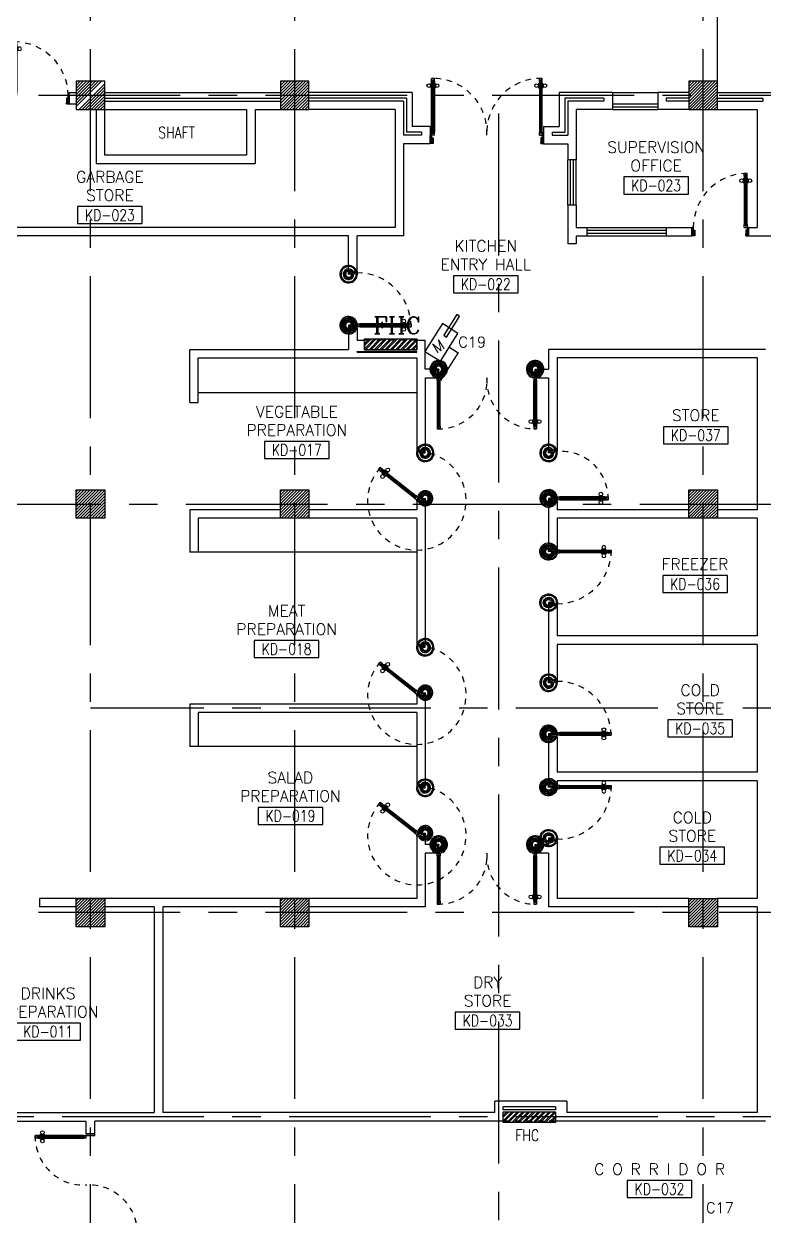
# Model space of a CAD drawing. Extents: x 417866.9 to 417960.2, y 43448 to 43538.2.
# Drawn here: x 417928.76 to 417941.81, y 43505.95 to 43526.96 of the extents above; entities that cross this region are included whole.
import ezdxf
from ezdxf.enums import TextEntityAlignment as Align

# ---------------------------------------------------------------- set-up
doc = ezdxf.new("R2010")
doc.units = 0
doc.header["$MEASUREMENT"] = 0
doc.header["$PDMODE"] = 3
doc.header["$PDSIZE"] = 0.1
for name, pattern in [('CENTERX2', [4, 2.5, -0.5, 0.5, -0.5]), ('HIDDEN', [0.375, 0.25, -0.125]), ('HIDDEN2', [0.1875, 0.125, -0.0625])]:
    doc.linetypes.add(name, pattern=pattern)
doc.layers.get('0').update_dxf_attribs({"color": 11, "linetype": 'CONTINUOUS'})
doc.layers.get('DEFPOINTS').update_dxf_attribs({"color": 11, "linetype": 'CONTINUOUS'})
for name, color, linetype in [('AX-DIM', 11, 'CONTINUOUS'), ('AXES', 11, 'CENTERX2'), ('CANOPY-LN', 11, 'CONTINUOUS'), ('COL', 11, 'CONTINUOUS'), ('DIM', 11, 'CONTINUOUS'), ('DOOR', 11, 'CONTINUOUS'), ('DOOR-DIM', 11, 'CONTINUOUS'), ('E-CCTV', 4, 'CONTINUOUS'), ('FHC', 11, 'CONTINUOUS'), ('FUR', 11, 'CONTINUOUS'), ('HAT', 11, 'CONTINUOUS'), ('INSUL', 11, 'CONTINUOUS'), ('RM-BOX', 11, 'CONTINUOUS'), ('RM-NAME', 11, 'CONTINUOUS'), ('RM-NO', 11, 'CONTINUOUS'), ('STR', 11, 'CONTINUOUS'), ('WALL', 11, 'CONTINUOUS'), ('WIN', 11, 'CONTINUOUS')]:
    doc.layers.add(name, color=color, linetype=linetype)
doc.styles.add('ROMANC', font='romanc', dxfattribs={"height": 0.1})
doc.styles.add('ROMANS', font='ROMANS.shx', dxfattribs={"width": 0.6})
doc.dimstyles.new('STANDARD in', dxfattribs={"dimtxt": 0.2, "dimasz": 0.1, "dimexe": 0.07, "dimexo": 0.05, "dimgap": 0.1, "dimtad": 1, "dimdec": 0, "dimlfac": 1000, "dimzin": 0, "dimdsep": 46, "dimtxsty": 'ROMANS', "dimblk": 'ARCHTICK', "dimcen": 0.05, "dimdle": 0.05, "dimclrd": 7, "dimclre": 7, "dimclrt": 2, "dimadec": 0, "dimazin": 0, "dimtfac": 1, "dimtdec": 0, "dimtmove": 2, "dimatfit": 3, "dimldrblk": 'ARCHTICK', "dimfxl": 0, "dimtolj": 1, "dimtzin": 0, "dimarcsym": 0})

# ---------------------------------------------------------------- blocks, each defined once
blk = doc.blocks.new('RM1')
at = {"layer": 'RM-BOX'}
blk.add_lwpolyline([(570, -200), (-570, -200), (-570, -500), (570, -500)], close=True, dxfattribs=at)
at = {"layer": 'RM-NAME', "style": 'ROMANS'}
for tag, p in [('ROOMNAME1', (0, 324)), ('ROOMNAME2', (0, 0))]:
    blk.add_attdef(tag, text='', height=200, dxfattribs=at).set_placement(p, align=Align.MIDDLE)
at = {"layer": 'RM-NO', "style": 'ROMANS', "width": 0.8}
blk.add_attdef('ROOMNO', text='', height=200, dxfattribs=at).set_placement((0, -350), align=Align.MIDDLE)
blk = doc.blocks.new('DOOR90')
at = {"layer": 'DOOR', "color": 7, "linetype": 'ByBlock'}
for p, q in [((-150, 0), (0, 0)), ((-150, 0), (-150, -25)), ((0, -50), (-114, 0)), ((0, -50), (-40, 0)), ((0, -50), (0, 0)), ((-1000, -25), (-1050, -25)), ((-1050, -75), (-1050, -25)), ((-1050, -25), (-1050, -75)), ((-1000, -75), (-1050, -75)), ((-1000, -42), (-1020, -42)), ((-1020, -42), (-1020, -58)), ((-1000, -58), (-1020, -58)), ((-1000, -25), (-1000, -42)), ((-1000, -58), (-1000, -75)), ((-878, -18), (-968, -18)), ((-968, -25), (-968, -18)), ((-968, -75), (-968, -82)), ((-878, -82), (-968, -82)), ((-955, -9), (-890, -9)), ((-955, -18), (-955, -9)), ((-955, -18), (-890, -18)), ((-955, -82), (-890, -82)), ((-955, -82), (-955, -91)), ((-955, -91), (-890, -91)), ((-890, -18), (-890, -9)), ((-890, -82), (-890, -91)), ((-878, -25), (-878, -18)), ((-878, -75), (-878, -82)), ((-200, -25), (-150, -25)), ((-200, -42), (-200, -25)), ((-180, -42), (-200, -42)), ((-200, -58), (-180, -58)), ((-200, -75), (-200, -58)), ((-150, -75), (-200, -75)), ((-180, -58), (-180, -42)), ((-150, -25), (-100, -25)), ((-150, -75), (-150, -25)), ((-100, -25), (-100, -50)), ((0, -50), (-100, -37)), ((-100, -50), (0, -50)), ((-150, -875), (-100, -875)), ((-150, -900), (-150, -875)), ((-150, -900), (0, -900)), ((0, -900), (-150, -900)), ((0, -850), (-114, -900)), ((-100, -875), (-100, -850)), ((0, -850), (-100, -863)), ((-100, -850), (0, -850)), ((0, -850), (-40, -900)), ((0, -850), (0, -900))]:
    blk.add_line(p, q, dxfattribs=at)
at = {"layer": 'DOOR', "linetype": 'ByBlock'}
for p, q in [((-200, -25), (-1000, -25)), ((-200, -42), (-1000, -42)), ((-200, -58), (-1000, -58)), ((-1000, -75), (-200, -75))]:
    blk.add_line(p, q, dxfattribs=at)
at = {"layer": 'DOOR', "color": 7, "linetype": 'ByBlock'}
for centre in [(-923, 24), (-923, -124)]:
    blk.add_circle(centre, 32.4, dxfattribs=at)
for centre, radius, start, end in [((0, -50), 154, 161.1053, 166.2858), ((0, -50), 94.4, 148.0182, 180), ((0, -50), 134, 158.1598, 169.28), ((0, -50), 114, 154.0838, 167.3774), ((0, -50), 74.4, 137.7764, 180), ((0, -50), 54.4, 113.2074, 180), ((0, -50), 34.4, 90, 180), ((0, -50), 14.4, 90, 180), ((0, -850), 154, 193.7142, 198.8947), ((0, -850), 134, 190.72, 201.8402), ((0, -850), 94.4, 180, 211.9818), ((0, -850), 74.4, 180, 222.2236), ((0, -850), 54.4, 180, 246.7926), ((0, -850), 34.4, 180, 270), ((0, -850), 14.4, 180, 270)]:
    blk.add_arc(centre, radius, start, end, dxfattribs=at)
at = {"layer": 'DOOR', "linetype": 'HIDDEN', "ltscale": 0.5}
blk.add_arc((-222, -50), 828, 178.2701, 275.003, dxfattribs=at)
blk = doc.blocks.new('A$C272A55A0')
at = {"layer": 'DOOR', "color": 0, "linetype": 'ByBlock'}
for p, q in [((0, 900), (0, 1050)), ((50, 1050), (0, 1050)), ((0, 900), (25, 900)), ((25, 950), (50, 950)), ((25, 900), (25, 950)), ((75, 900), (25, 900)), ((25, 850), (25, 900)), ((42, 850), (25, 850)), ((58, 870), (42, 870)), ((42, 870), (42, 850)), ((50, 950), (50, 1050)), ((58, 850), (58, 870)), ((75, 850), (58, 850)), ((75, 900), (75, 850)), ((1725, 900), (1775, 900)), ((1725, 900), (1725, 850)), ((1725, 850), (1742, 850)), ((1742, 870), (1758, 870)), ((1742, 850), (1742, 870)), ((1750, 950), (1750, 1050)), ((1750, 1050), (1800, 1050)), ((1775, 950), (1750, 950)), ((1758, 870), (1758, 850)), ((1758, 850), (1775, 850)), ((1775, 900), (1775, 950)), ((1800, 900), (1775, 900)), ((1775, 850), (1775, 900)), ((1800, 1050), (1800, 900)), ((25, 50), (42, 50)), ((25, 50), (25, 0)), ((25, 0), (75, 0)), ((75, 0), (25, 0)), ((42, 50), (42, 30)), ((42, 30), (58, 30)), ((58, 50), (75, 50)), ((58, 50), (58, 30)), ((75, 50), (75, 0)), ((1718, 160), (1709, 160)), ((1709, 95), (1709, 160)), ((1718, 95), (1709, 95)), ((1725, 173), (1718, 173)), ((1718, 173), (1718, 83)), ((1718, 95), (1718, 160)), ((1725, 83), (1718, 83)), ((1742, 50), (1725, 50)), ((1725, 50), (1725, 0)), ((1775, 0), (1725, 0)), ((1725, 0), (1775, 0)), ((1742, 50), (1742, 30)), ((1758, 30), (1742, 30)), ((1775, 50), (1758, 50)), ((1758, 50), (1758, 30)), ((1775, 173), (1782, 173)), ((1775, 83), (1782, 83)), ((1775, 50), (1775, 0)), ((1782, 173), (1782, 83)), ((1782, 160), (1791, 160)), ((1782, 95), (1782, 160)), ((1782, 95), (1791, 95)), ((1791, 95), (1791, 160))]:
    blk.add_line(p, q, dxfattribs=at)
at = {"layer": 'DOOR', "color": 9, "linetype": 'ByBlock'}
for p, q in [((50, 1050), (0, 1010)), ((50, 1050), (0, 937)), ((50, 1050), (37, 950)), ((1750, 1050), (1800, 1010)), ((1750, 1050), (1800, 937)), ((1750, 1050), (1763, 950))]:
    blk.add_line(p, q, dxfattribs=at)
at = {"layer": 'DOOR', "linetype": 'ByBlock'}
for p, q in [((25, 850), (25, 50)), ((42, 850), (42, 50)), ((58, 850), (58, 50)), ((75, 50), (75, 850)), ((1725, 50), (1725, 850)), ((1742, 850), (1742, 50)), ((1758, 850), (1758, 50)), ((1775, 850), (1775, 50))]:
    blk.add_line(p, q, dxfattribs=at)
at = {"layer": 'DOOR', "color": 0, "linetype": 'ByBlock'}
for centre in [(1676, 128), (1824, 128)]:
    blk.add_circle(centre, 32.4, dxfattribs=at)
at = {"layer": 'DOOR', "color": 9, "linetype": 'ByBlock'}
for centre, radius, start, end in [((50, 1050), 54.4, 203.2074, 270), ((50, 1050), 74.4, 227.7764, 270), ((50, 1050), 94.4, 238.0182, 270), ((50, 1050), 114, 244.0838, 257.3774), ((50, 1050), 134, 248.1598, 259.28), ((50, 1050), 154, 251.1053, 256.2858), ((50, 1050), 34.4, 180, 270), ((50, 1050), 14.4, 180, 270), ((1750, 1050), 14.4, 270, 0), ((1750, 1050), 34.4, 270, 0), ((1750, 1050), 54.4, 270, 336.7926), ((1750, 1050), 74.4, 270, 312.2236), ((1750, 1050), 94.4, 270, 301.9818), ((1750, 1050), 114, 282.6226, 295.9162), ((1750, 1050), 134, 280.72, 291.8402), ((1750, 1050), 154, 283.7142, 288.8947)]:
    blk.add_arc(centre, radius, start, end, dxfattribs=at)
at = {"layer": 'DOOR', "linetype": 'HIDDEN', "ltscale": 0.5}
for centre, start, end in [((50, 851), 268.3174, 3.2965), ((1750, 851), 176.7035, 271.6826)]:
    blk.add_arc(centre, 851, start, end, dxfattribs=at)
at = {"layer": 'WALL', "linetype": 'ByBlock'}
blk.add_line((1800, 900), (1800, 1050), dxfattribs=at)
blk = doc.blocks.new('COL50')
at = {"layer": 'COL'}
blk.add_lwpolyline([(-250, 250), (-250, -250), (250, -250), (250, 250)], close=True, dxfattribs=at)
blk = doc.blocks.new('*X104')
at = {"color": 0}
for p, q in [((235129, 55135), (235595, 55601)), ((235129, 55188), (235542, 55601)), ((235129, 55241), (235489, 55601)), ((235129, 55294), (235436, 55601)), ((235129, 55347), (235383, 55601)), ((235129, 55400), (235330, 55601)), ((235129, 55453), (235277, 55601)), ((235129, 55506), (235224, 55601)), ((235129, 55559), (235171, 55601)), ((235148, 55101), (235629, 55581)), ((235201, 55101), (235629, 55528)), ((235254, 55101), (235629, 55475)), ((235307, 55101), (235629, 55422)), ((235360, 55101), (235629, 55369)), ((235413, 55101), (235629, 55316)), ((235466, 55101), (235629, 55263)), ((235519, 55101), (235629, 55210)), ((235572, 55101), (235629, 55157))]:
    blk.add_line(p, q, dxfattribs=at)
blk = doc.blocks.new('*X103')
at = {"color": 0}
for p, q in [((238729, 55128), (239201, 55601)), ((238729, 55181), (239148, 55601)), ((238729, 55234), (239095, 55601)), ((238729, 55287), (239042, 55601)), ((238729, 55340), (238989, 55601)), ((238729, 55393), (238936, 55601)), ((238729, 55446), (238883, 55601)), ((238729, 55500), (238830, 55601)), ((238729, 55553), (238777, 55601)), ((238754, 55101), (239229, 55575)), ((238807, 55101), (239229, 55522)), ((238860, 55101), (239229, 55469)), ((238913, 55101), (239229, 55416)), ((238966, 55101), (239229, 55363)), ((239019, 55101), (239229, 55310)), ((239073, 55101), (239229, 55257)), ((239126, 55101), (239229, 55204)), ((239179, 55101), (239229, 55151))]:
    blk.add_line(p, q, dxfattribs=at)
blk = doc.blocks.new('*X105')
at = {"color": 0}
for p, q in [((235129, 62347), (235583, 62801)), ((235129, 62400), (235530, 62801)), ((235129, 62453), (235476, 62801)), ((235129, 62506), (235423, 62801)), ((235129, 62559), (235370, 62801)), ((235129, 62612), (235317, 62801)), ((235129, 62665), (235264, 62801)), ((235129, 62718), (235211, 62801)), ((235129, 62771), (235158, 62801)), ((235136, 62301), (235629, 62794)), ((235189, 62301), (235629, 62741)), ((235242, 62301), (235629, 62688)), ((235295, 62301), (235629, 62635)), ((235348, 62301), (235629, 62582)), ((235401, 62301), (235629, 62529)), ((235454, 62301), (235629, 62476)), ((235507, 62301), (235629, 62423)), ((235560, 62301), (235629, 62370)), ((235613, 62301), (235629, 62317))]:
    blk.add_line(p, q, dxfattribs=at)
blk = doc.blocks.new('*X102')
at = {"color": 0}
for p, q in [((238729, 62341), (239189, 62801)), ((238729, 62394), (239136, 62801)), ((238729, 62447), (239083, 62801)), ((238729, 62500), (239030, 62801)), ((238729, 62553), (238977, 62801)), ((238729, 62606), (238924, 62801)), ((238729, 62659), (238871, 62801)), ((238729, 62712), (238818, 62801)), ((238729, 62765), (238765, 62801)), ((238742, 62301), (239229, 62788)), ((238795, 62301), (239229, 62735)), ((238848, 62301), (239229, 62682)), ((238901, 62301), (239229, 62629)), ((238954, 62301), (239229, 62576)), ((239007, 62301), (239229, 62523)), ((239060, 62301), (239229, 62470)), ((239113, 62301), (239229, 62417)), ((239166, 62301), (239229, 62363)), ((239219, 62301), (239229, 62310))]:
    blk.add_line(p, q, dxfattribs=at)
blk = doc.blocks.new('*X99')
at = {"color": 0}
for p, q in [((245929, 55116), (246414, 55601)), ((245929, 55169), (246361, 55601)), ((245929, 55222), (246308, 55601)), ((245929, 55275), (246255, 55601)), ((245929, 55328), (246202, 55601)), ((245929, 55381), (246149, 55601)), ((245929, 55434), (246096, 55601)), ((245929, 55487), (246043, 55601)), ((245929, 55540), (245990, 55601)), ((245929, 55593), (245936, 55601)), ((245967, 55101), (246429, 55563)), ((246020, 55101), (246429, 55510)), ((246073, 55101), (246429, 55457)), ((246126, 55101), (246429, 55404)), ((246179, 55101), (246429, 55351)), ((246232, 55101), (246429, 55298)), ((246285, 55101), (246429, 55245)), ((246338, 55101), (246429, 55192)), ((246391, 55101), (246429, 55138))]:
    blk.add_line(p, q, dxfattribs=at)
blk = doc.blocks.new('*X98')
at = {"color": 0}
for p, q in [((245929, 62328), (246401, 62801)), ((245929, 62381), (246348, 62801)), ((245929, 62434), (246295, 62801)), ((245929, 62487), (246242, 62801)), ((245929, 62540), (246189, 62801)), ((245929, 62593), (246136, 62801)), ((245929, 62646), (246083, 62801)), ((245929, 62700), (246030, 62801)), ((245929, 62753), (245977, 62801)), ((245954, 62301), (246429, 62775)), ((246007, 62301), (246429, 62722)), ((246060, 62301), (246429, 62669)), ((246113, 62301), (246429, 62616)), ((246166, 62301), (246429, 62563)), ((246219, 62301), (246429, 62510)), ((246273, 62301), (246429, 62457)), ((246326, 62301), (246429, 62404)), ((246379, 62301), (246429, 62351))]:
    blk.add_line(p, q, dxfattribs=at)
blk = doc.blocks.new('A$C010A25D0')
at = {"layer": 'DOOR', "color": 0, "linetype": 'ByBlock'}
for p, q in [((0, 2031), (0, 1981)), ((0, 1981), (0, 2031)), ((50, 2031), (0, 2031)), ((50, 1981), (0, 1981)), ((30, 2014), (30, 1998)), ((50, 2014), (30, 2014)), ((50, 1998), (30, 1998)), ((50, 2031), (50, 2014)), ((50, 1998), (50, 1981)), ((83, 2031), (83, 2038)), ((173, 2038), (83, 2038)), ((83, 1981), (83, 1974)), ((173, 1974), (83, 1974)), ((95, 2038), (95, 2047)), ((95, 2047), (160, 2047)), ((95, 2038), (160, 2038)), ((95, 1974), (95, 1965)), ((95, 1974), (160, 1974)), ((95, 1965), (160, 1965)), ((160, 2038), (160, 2047)), ((160, 1974), (160, 1965)), ((173, 2031), (173, 2038)), ((173, 1981), (173, 1974)), ((950, 2014), (950, 2031)), ((950, 2031), (1000, 2031)), ((970, 2014), (950, 2014)), ((950, 1981), (950, 1998)), ((950, 1998), (970, 1998)), ((1000, 1981), (950, 1981)), ((970, 1998), (970, 2014)), ((1000, 2056), (1000, 2031)), ((1000, 2056), (1150, 2056)), ((1000, 1981), (1000, 2031)), ((1000, 2031), (1050, 2031)), ((1050, 2031), (1050, 2006)), ((1050, 2006), (1150, 2006)), ((1150, 2006), (1150, 2056)), ((50, 131), (0, 131)), ((0, 131), (0, 81)), ((0, 81), (0, 131)), ((50, 81), (0, 81)), ((50, 114), (30, 114)), ((30, 98), (30, 114)), ((50, 98), (30, 98)), ((50, 114), (50, 131)), ((50, 81), (50, 98)), ((173, 138), (83, 138)), ((83, 131), (83, 138)), ((83, 81), (83, 74)), ((173, 74), (83, 74)), ((95, 147), (160, 147)), ((95, 138), (95, 147)), ((95, 138), (160, 138)), ((95, 74), (160, 74)), ((95, 74), (95, 65)), ((95, 65), (160, 65)), ((160, 138), (160, 147)), ((160, 74), (160, 65)), ((173, 131), (173, 138)), ((173, 81), (173, 74)), ((1000, 131), (950, 131)), ((950, 131), (950, 114)), ((950, 114), (970, 114)), ((970, 98), (950, 98)), ((950, 98), (950, 81)), ((950, 81), (1000, 81)), ((970, 114), (970, 98)), ((1000, 131), (1000, 81)), ((1000, 56), (1000, 81)), ((1000, 81), (1050, 81)), ((1000, 56), (1150, 56)), ((1050, 81), (1050, 106)), ((1050, 106), (1150, 106)), ((1150, 106), (1150, 56))]:
    blk.add_line(p, q, dxfattribs=at)
at = {"layer": 'DOOR', "linetype": 'ByBlock'}
for p, q in [((950, 2031), (50, 2031)), ((950, 2014), (50, 2014)), ((950, 1998), (50, 1998)), ((50, 1981), (950, 1981)), ((50, 131), (950, 131)), ((950, 114), (50, 114)), ((950, 98), (50, 98)), ((950, 81), (50, 81)), ((1150, 56), (1000, 56))]:
    blk.add_line(p, q, dxfattribs=at)
at = {"layer": 'DOOR', "color": 9, "linetype": 'ByBlock'}
for p, q in [((1150, 2006), (1037, 2056)), ((1150, 2006), (1050, 2019)), ((1150, 2006), (1110, 2056)), ((1150, 106), (1037, 56)), ((1150, 106), (1050, 93)), ((1150, 106), (1110, 56))]:
    blk.add_line(p, q, dxfattribs=at)
at = {"layer": 'DOOR', "color": 0, "linetype": 'ByBlock'}
for centre in [(128, 2079), (128, 1932), (128, 179), (128, 32)]:
    blk.add_circle(centre, 32.4, dxfattribs=at)
at = {"layer": 'DOOR', "linetype": 'HIDDEN', "ltscale": 0.5}
for centre, start, end in [((951, 2006), 178.494, 272.9568), ((951, 106), 87.0432, 181.506)]:
    blk.add_arc(centre, 951, start, end, dxfattribs=at)
at = {"layer": 'DOOR', "color": 9, "linetype": 'ByBlock'}
for centre, radius, start, end in [((1150, 2006), 154, 161.1053, 166.2858), ((1150, 2006), 134, 158.1598, 169.28), ((1150, 2006), 114, 154.0838, 167.3774), ((1150, 2006), 94.4, 148.0182, 180), ((1150, 2006), 74.4, 137.7764, 180), ((1150, 2006), 54.4, 113.2074, 180), ((1150, 2006), 34.4, 90, 180), ((1150, 2006), 14.4, 90, 180), ((1150, 106), 154, 193.7142, 198.8947), ((1150, 106), 134, 190.72, 201.8402), ((1150, 106), 114, 192.6226, 205.9162), ((1150, 106), 94.4, 180, 211.9818), ((1150, 106), 74.4, 180, 222.2236), ((1150, 106), 54.4, 180, 246.7926), ((1150, 106), 34.4, 180, 270), ((1150, 106), 14.4, 180, 270)]:
    blk.add_arc(centre, radius, start, end, dxfattribs=at)
at = {"layer": 'WALL'}
blk.add_line((1000, 56), (1150, 56), dxfattribs=at)
blk = doc.blocks.new('*X106')
at = {"color": 0}
for p, q in [((235129, 69560), (235570, 70001)), ((235129, 69613), (235517, 70001)), ((235129, 69666), (235464, 70001)), ((235129, 69719), (235411, 70001)), ((235129, 69772), (235358, 70001)), ((235129, 69825), (235305, 70001)), ((235129, 69878), (235252, 70001)), ((235129, 69931), (235199, 70001)), ((235129, 69984), (235146, 70001)), ((235176, 69501), (235629, 69953)), ((235229, 69501), (235629, 69900)), ((235282, 69501), (235629, 69847)), ((235335, 69501), (235629, 69794)), ((235388, 69501), (235629, 69741)), ((235441, 69501), (235629, 69688)), ((235494, 69501), (235629, 69635)), ((235547, 69501), (235629, 69582)), ((235600, 69501), (235629, 69529))]:
    blk.add_line(p, q, dxfattribs=at)
blk = doc.blocks.new('*X101')
at = {"color": 0}
for p, q in [((238729, 69553), (239176, 70001)), ((238729, 69606), (239123, 70001)), ((238729, 69659), (239070, 70001)), ((238729, 69712), (239017, 70001)), ((238729, 69765), (238964, 70001)), ((238729, 69818), (238911, 70001)), ((238729, 69871), (238858, 70001)), ((238729, 69924), (238805, 70001)), ((238729, 69978), (238752, 70001)), ((238729, 69500), (239229, 70000)), ((238782, 69501), (239229, 69947)), ((238835, 69501), (239229, 69894)), ((238888, 69501), (239229, 69841)), ((238941, 69501), (239229, 69788)), ((238994, 69501), (239229, 69735)), ((239048, 69501), (239229, 69682)), ((239101, 69501), (239229, 69629)), ((239154, 69501), (239229, 69576)), ((239207, 69501), (239229, 69523))]:
    blk.add_line(p, q, dxfattribs=at)
blk = doc.blocks.new('*X97')
at = {"color": 0}
for p, q in [((245929, 69541), (246389, 70001)), ((245929, 69594), (246336, 70001)), ((245929, 69647), (246283, 70001)), ((245929, 69700), (246230, 70001)), ((245929, 69753), (246177, 70001)), ((245929, 69806), (246124, 70001)), ((245929, 69859), (246071, 70001)), ((245929, 69912), (246018, 70001)), ((245929, 69965), (245965, 70001)), ((245942, 69501), (246429, 69988)), ((245995, 69501), (246429, 69935)), ((246048, 69501), (246429, 69882)), ((246101, 69501), (246429, 69829)), ((246154, 69501), (246429, 69776)), ((246207, 69501), (246429, 69723)), ((246260, 69501), (246429, 69670)), ((246313, 69501), (246429, 69617)), ((246366, 69501), (246429, 69563)), ((246419, 69501), (246429, 69510))]:
    blk.add_line(p, q, dxfattribs=at)
blk = doc.blocks.new('_ARCHTICK')
at = {"color": 0, "linetype": 'ByBlock', "const_width": 0.15}
blk.add_lwpolyline([(-0.5, -0.5), (0.5, 0.5)], dxfattribs=at)
blk = doc.blocks.new('*D136')
at = {"layer": 'AX-DIM', "color": 7, "lineweight": -2}
for p, q in [((417873.447, 43537.08), (417948.237, 43537.08)), ((417873.497, 43534.597), (417873.497, 43537.15)), ((417948.187, 43524.951), (417948.187, 43537.15))]:
    blk.add_line(p, q, dxfattribs=at)
at = {"layer": 'DEFPOINTS', "color": 0}
for p in [(417948.187, 43537.08), (417873.497, 43534.547), (417948.187, 43524.901)]:
    blk.add_point(p, dxfattribs=at)
at = {"layer": 'AX-DIM', "color": 7, "lineweight": -2, "xscale": 0.1, "yscale": 0.1, "zscale": 0.1, "rotation": 180}
blk.add_blockref('_ARCHTICK', (417873.497, 43537.08), dxfattribs=at)
at = {"layer": 'AX-DIM', "color": 7, "lineweight": -2, "xscale": 0.1, "yscale": 0.1, "zscale": 0.1}
blk.add_blockref('_ARCHTICK', (417948.187, 43537.08), dxfattribs=at)
at = {"layer": 'AX-DIM', "color": 2, "insert": (417910.842, 43537.28), "char_height": 0.2, "attachment_point": 5, "style": 'ROMANS'}
blk.add_mtext('\\A1;74690', dxfattribs=at)
blk = doc.blocks.new('DOOR1000')
at = {"layer": 'DOOR', "color": 7, "linetype": 'ByBlock'}
for p, q in [((-150, 0), (0, 0)), ((-150, 0), (-150, -25)), ((0, -50), (-114, 0)), ((0, -50), (-40, 0)), ((0, -50), (0, 0)), ((-1100, -25), (-1100, -75)), ((-1100, -75), (-1100, -25)), ((-1050, -25), (-1100, -25)), ((-1050, -75), (-1100, -75)), ((-1070, -42), (-1070, -58)), ((-1050, -42), (-1070, -42)), ((-1050, -58), (-1070, -58)), ((-1050, -25), (-1050, -42)), ((-1050, -58), (-1050, -75)), ((-1018, -25), (-1018, -18)), ((-928, -18), (-1018, -18)), ((-1018, -75), (-1018, -82)), ((-928, -82), (-1018, -82)), ((-1005, -18), (-1005, -9)), ((-1005, -9), (-940, -9)), ((-1005, -18), (-940, -18)), ((-1005, -82), (-1005, -91)), ((-1005, -82), (-940, -82)), ((-1005, -91), (-940, -91)), ((-940, -18), (-940, -9)), ((-940, -82), (-940, -91)), ((-928, -25), (-928, -18)), ((-928, -75), (-928, -82)), ((-200, -25), (-150, -25)), ((-200, -42), (-200, -25)), ((-180, -42), (-200, -42)), ((-200, -58), (-180, -58)), ((-200, -75), (-200, -58)), ((-150, -75), (-200, -75)), ((-180, -58), (-180, -42)), ((-150, -25), (-100, -25)), ((-150, -75), (-150, -25)), ((-100, -25), (-100, -50)), ((0, -50), (-100, -37)), ((-100, -50), (0, -50)), ((-150, -975), (-100, -975)), ((-150, -1000), (-150, -975)), ((-150, -1000), (0, -1000)), ((0, -1000), (-150, -1000)), ((0, -950), (-114, -1000)), ((-100, -975), (-100, -950)), ((0, -950), (-100, -963)), ((-100, -950), (0, -950)), ((0, -950), (-40, -1000)), ((0, -950), (0, -1000))]:
    blk.add_line(p, q, dxfattribs=at)
at = {"layer": 'DOOR', "linetype": 'ByBlock'}
for p, q in [((-200, -25), (-1050, -25)), ((-200, -42), (-1050, -42)), ((-200, -58), (-1050, -58)), ((-1050, -75), (-200, -75))]:
    blk.add_line(p, q, dxfattribs=at)
at = {"layer": 'DOOR', "color": 7, "linetype": 'ByBlock'}
for centre in [(-973, 24), (-973, -124)]:
    blk.add_circle(centre, 32.4, dxfattribs=at)
for centre, radius, start, end in [((0, -50), 154, 161.1053, 166.2858), ((0, -50), 94.4, 148.0182, 180), ((0, -50), 134, 158.1598, 169.28), ((0, -50), 114, 154.0838, 167.3774), ((0, -50), 74.4, 137.7764, 180), ((0, -50), 54.4, 113.2074, 180), ((0, -50), 34.4, 90, 180), ((0, -50), 14.4, 90, 180), ((0, -950), 154, 193.7142, 198.8947), ((0, -950), 134, 190.72, 201.8402), ((0, -950), 94.4, 180, 211.9818), ((0, -950), 74.4, 180, 222.2236), ((0, -950), 54.4, 180, 246.7926), ((0, -950), 34.4, 180, 270), ((0, -950), 14.4, 180, 270)]:
    blk.add_arc(centre, radius, start, end, dxfattribs=at)
at = {"layer": 'DOOR', "linetype": 'HIDDEN', "ltscale": 0.5}
blk.add_arc((-150, -25), 950, 180, 270, dxfattribs=at)
blk = doc.blocks.new('DOOR90C')
at = {"layer": 'DOOR', "color": 7, "linetype": 'ByBlock'}
for p, q in [((150, 900), (0, 900)), ((0, 900), (0, 875)), ((0, 875), (50, 875)), ((150, 850), (36, 900)), ((50, 875), (50, 850)), ((150, 850), (50, 863)), ((50, 850), (150, 850)), ((150, 850), (110, 900)), ((150, 850), (150, 900)), ((-641, 591), (-672, 552)), ((-672, 552), (-641, 591)), ((-633, 521), (-672, 552)), ((-602, 560), (-641, 591)), ((-638, 546), (-628, 559)), ((-622, 534), (-638, 546)), ((-633, 521), (-622, 534)), ((-613, 547), (-628, 559)), ((-613, 547), (-602, 560)), ((-607, 501), (-612, 495)), ((-541, 440), (-612, 495)), ((-602, 487), (-607, 480)), ((-607, 480), (-556, 440)), ((-602, 487), (-551, 447)), ((-577, 540), (-572, 546)), ((-501, 490), (-572, 546)), ((-562, 538), (-557, 545)), ((-562, 538), (-511, 498)), ((-557, 545), (-506, 505)), ((-551, 447), (-556, 440)), ((-537, 445), (-541, 440)), ((-511, 498), (-506, 505)), ((-506, 485), (-501, 490)), ((-29, 69), (-39, 56)), ((-39, 56), (0, 25)), ((-13, 57), (-29, 69)), ((-9, 95), (-19, 82)), ((-19, 82), (-3, 69)), ((-3, 69), (-13, 57)), ((31, 64), (-9, 95)), ((31, 64), (0, 25)), ((0, 0), (0, 25)), ((0, 25), (50, 25)), ((150, 50), (36, 0)), ((50, 50), (150, 50)), ((150, 50), (50, 37)), ((50, 25), (50, 50)), ((150, 50), (110, 0)), ((150, 50), (150, 0))]:
    blk.add_line(p, q, dxfattribs=at)
at = {"layer": 'DOOR', "linetype": 'ByBlock'}
for p, q in [((-641, 591), (-9, 95)), ((-39, 56), (-633, 521)), ((-29, 69), (-622, 534)), ((-19, 82), (-613, 547))]:
    blk.add_line(p, q, dxfattribs=at)
at = {"layer": 'DOOR', "color": 7, "linetype": 'ByBlock'}
for centre in [(-602, 435), (-511, 551)]:
    blk.add_circle(centre, 32.4, dxfattribs=at)
at = {"layer": 'DOOR', "linetype": 'HIDDEN', "ltscale": 0.5}
blk.add_arc((2, 7), 868, 90.1618, 137.7823, dxfattribs=at)
at = {"layer": 'DOOR', "color": 7, "linetype": 'ByBlock'}
for centre, radius, start, end in [((150, 850), 154, 161.1053, 166.2858), ((150, 850), 134, 158.1598, 169.28), ((150, 850), 94.4, 148.0182, 180), ((150, 850), 74.4, 137.7764, 180), ((150, 850), 54.4, 113.2074, 180), ((150, 850), 34.4, 90, 180), ((150, 850), 14.4, 90, 180), ((150, 50), 134, 190.72, 201.8402), ((150, 50), 114, 192.6226, 205.9162), ((150, 50), 94.4, 180, 211.9818), ((150, 50), 74.4, 180, 222.2236), ((150, 50), 54.4, 180, 246.7926), ((150, 50), 34.4, 180, 270), ((150, 50), 14.4, 180, 270)]:
    blk.add_arc(centre, radius, start, end, dxfattribs=at)
blk = doc.blocks.new('fe-door')
at = {"layer": 'DOOR', "color": 0, "linetype": 'ByBlock'}
for p, q in [((-900, 1775), (-900, 1725)), ((-900, 1725), (-900, 1775)), ((-850, 1775), (-900, 1775)), ((-850, 1725), (-900, 1725)), ((-870, 1758), (-870, 1742)), ((-850, 1758), (-870, 1758)), ((-850, 1742), (-870, 1742)), ((-850, 1775), (-850, 1758)), ((-850, 1742), (-850, 1725)), ((-818, 1775), (-818, 1782)), ((-728, 1782), (-818, 1782)), ((-818, 1725), (-818, 1718)), ((-728, 1718), (-818, 1718)), ((-805, 1782), (-805, 1791)), ((-805, 1791), (-740, 1791)), ((-805, 1782), (-740, 1782)), ((-805, 1718), (-805, 1709)), ((-805, 1718), (-740, 1718)), ((-805, 1709), (-740, 1709)), ((-740, 1782), (-740, 1791)), ((-740, 1718), (-740, 1709)), ((-728, 1775), (-728, 1782)), ((-728, 1725), (-728, 1718)), ((-50, 1758), (-50, 1775)), ((-50, 1775), (0, 1775)), ((-30, 1758), (-50, 1758)), ((-50, 1725), (-50, 1742)), ((-50, 1742), (-30, 1742)), ((0, 1725), (-50, 1725)), ((-30, 1742), (-30, 1758)), ((150, 1800), (0, 1800)), ((0, 1800), (0, 1775)), ((0, 1725), (0, 1775)), ((0, 1775), (150, 1775)), ((150, 1775), (150, 1800)), ((0, 75), (0, 25)), ((0, 75), (50, 75)), ((0, 0), (0, 25)), ((0, 25), (50, 25)), ((150, 25), (0, 25)), ((0, 0), (150, 0)), ((30, 58), (30, 42)), ((50, 58), (30, 58)), ((30, 42), (50, 42)), ((50, 75), (50, 58)), ((50, 42), (50, 25)), ((150, 25), (150, 0)), ((850, 58), (850, 75)), ((850, 75), (900, 75)), ((850, 58), (870, 58)), ((850, 25), (850, 42)), ((850, 42), (870, 42)), ((850, 25), (900, 25)), ((870, 42), (870, 58)), ((900, 25), (900, 75)), ((900, 75), (900, 25))]:
    blk.add_line(p, q, dxfattribs=at)
at = {"layer": 'DOOR', "linetype": 'ByBlock'}
for p, q in [((-50, 1775), (-850, 1775)), ((-50, 1758), (-850, 1758)), ((-50, 1742), (-850, 1742)), ((-850, 1725), (-50, 1725)), ((850, 75), (50, 75)), ((50, 58), (850, 58)), ((50, 42), (850, 42)), ((50, 25), (850, 25))]:
    blk.add_line(p, q, dxfattribs=at)
at = {"layer": 'DOOR', "color": 0, "linetype": 'ByBlock'}
for centre in [(-773, 1824), (-773, 1676)]:
    blk.add_circle(centre, 32.4, dxfattribs=at)
at = {"layer": 'DOOR', "linetype": 'HIDDEN', "ltscale": 0.5}
for centre, start, end in [((-49, 1750), 178.3174, 273.2965), ((49, 50), 358.3174, 93.2965)]:
    blk.add_arc(centre, 851, start, end, dxfattribs=at)
at = {"layer": 'WALL'}
for p, q in [((0, 1800), (150, 1800)), ((0, 0), (150, 0))]:
    blk.add_line(p, q, dxfattribs=at)
at = {"layer": 'WALL', "linetype": 'ByBlock'}
blk.add_line((0, 1800), (150, 1800), dxfattribs=at)

msp = doc.modelspace()

# ---------------------------------------------------------------- hatches: boundary and pattern name
at = {"layer": 'FHC', "linetype": 'ByBlock', "ltscale": 0.3}
h = msp.add_hatch(dxfattribs=at)
h.set_pattern_fill('ANSI32', color=11, scale=175, angle=180, style=0)
h.set_pattern_definition([(224.999998, (418167.88281, 43552.45533), (0.046403885, -0.046403882), []), (224.999998, (418167.851874, 43552.45533), (0.046403885, -0.046403882), [])])
h.paths.add_polyline_path([(417934.7666, 43521.4043), (417934.7666, 43521.2143), (417935.6866, 43521.2143), (417935.6866, 43521.4043)])
h.paths.add_polyline_path([(417935.8992, 43521.8254), (417935.8992, 43521.4046), (417935.6367, 43521.4046), (417935.6367, 43521.8254)], flags=9)
h = msp.add_hatch(dxfattribs=at)
h.set_pattern_fill('ANSI32', color=11, scale=175, style=0)
h.set_pattern_definition([(44.999998, (417705.015424, 43476.54332), (-0.046403885, 0.046403882), []), (44.999998, (417705.04636, 43476.54332), (-0.046403885, 0.046403882), [])])
h.paths.add_polyline_path([(417938.1316, 43507.5943), (417938.1316, 43507.7843), (417937.2116, 43507.7843), (417937.2116, 43507.5943)])
h.paths.add_polyline_path([(417936.999, 43507.1732), (417936.999, 43507.594), (417937.2615, 43507.594), (417937.2615, 43507.1732)], flags=9)

# ---------------------------------------------------------------- linework, layer by layer
at = {"layer": 'AXES'}
for p, q in [((417929.9366, 43460.01), (417929.9366, 43537.5491)), ((417933.5366, 43460.01), (417933.5366, 43537.5491)), ((417940.7366, 43460.01), (417940.7366, 43537.5491)), ((417959.5194, 43525.6943), (417889.6966, 43525.6943)), ((417937.1366, 43466.8743), (417937.1366, 43525.6943)), ((417867.6171, 43518.4943), (417959.5152, 43518.4943)), ((417947.9366, 43514.8943), (417929.9366, 43514.8943)), ((417959.5194, 43511.2943), (417889.6966, 43511.2943)), ((417947.9366, 43507.6943), (417889.6966, 43507.6943))]:
    msp.add_line(p, q, dxfattribs=at)
at = {"layer": 'CANOPY-LN', "linetype": 'HIDDEN2', "ltscale": 1.5}
msp.add_line((417940.9866, 43525.9443), (417940.9866, 43528.0943), dxfattribs=at)
at = {"layer": 'COL'}
for points in [[(417930.1866, 43525.4443), (417930.1866, 43525.9443), (417929.6866, 43525.9443), (417929.6866, 43525.4443)], [(417933.7866, 43525.4443), (417933.7866, 43525.9443), (417933.2866, 43525.9443), (417933.2866, 43525.4443)], [(417940.9866, 43525.4443), (417940.9866, 43525.9443), (417940.4866, 43525.9443), (417940.4866, 43525.4443)], [(417933.7866, 43511.5443), (417933.7866, 43511.0443), (417933.2866, 43511.0443), (417933.2866, 43511.5443)]]:
    msp.add_lwpolyline(points, close=True, dxfattribs=at)
at = {"layer": 'DOOR', "color": 7, "linetype": 'ByBlock'}
for p, q in [((417935.6866, 43519.4443), (417935.8366, 43519.4443)), ((417935.8366, 43518.5443), (417935.6866, 43518.5443))]:
    msp.add_line(p, q, dxfattribs=at)
msp.add_arc((417935.8366, 43518.5943), 0.1544, 193.71423, 198.89471, dxfattribs=at)
at = {"layer": 'E-CCTV', "color": 4, "const_width": 0.025}
msp.add_lwpolyline([(417936.2592, 43521.2568), (417936.4168, 43521.1571), (417936.1076, 43520.6683)], dxfattribs=at)
at = {"layer": 'E-CCTV', "color": 4, "linetype": 'Continuous'}
for points in [[(417936.3922, 43521.8321), (417936.1624, 43521.4688), (417936.2134, 43521.4365), (417936.4433, 43521.7998)], [(417936.1419, 43521.6736), (417935.8324, 43521.1843), (417936.1045, 43521.0122), (417936.414, 43521.5014)]]:
    msp.add_3dface(points, dxfattribs=at)
at = {"layer": 'FHC', "linetype": 'ByBlock', "ltscale": 0.3}
for p, q in [((417934.7666, 43521.2143), (417934.7666, 43521.4043)), ((417934.7666, 43521.4043), (417935.6866, 43521.4043)), ((417935.6866, 43521.4043), (417935.6866, 43521.2143)), ((417935.6866, 43521.2143), (417934.7666, 43521.2143)), ((417937.2116, 43507.7843), (417938.1316, 43507.7843)), ((417937.2116, 43507.5943), (417937.2116, 43507.7843)), ((417938.1316, 43507.7843), (417938.1316, 43507.5943)), ((417938.1316, 43507.5943), (417937.2116, 43507.5943))]:
    msp.add_line(p, q, dxfattribs=at)
at = {"layer": 'FHC', "color": 250, "linetype": 'HIDDEN', "ltscale": 0.25}
for p, q in [((417935.6866, 43521.3793), (417934.7666, 43521.3793)), ((417938.1238, 43507.6193), (417937.2207, 43507.6193))]:
    msp.add_line(p, q, dxfattribs=at)
at = {"layer": 'FHC'}
msp.add_line((417934.6366, 43521.1693), (417934.6366, 43521.1793), dxfattribs=at)
at = {"layer": 'FUR'}
for p, q in [((417931.8366, 43520.4609), (417935.6866, 43520.4609)), ((417935.6866, 43517.6443), (417931.8366, 43517.6443)), ((417935.6866, 43514.2193), (417931.8366, 43514.2193))]:
    msp.add_line(p, q, dxfattribs=at)
at = {"layer": 'INSUL'}
for p, q in [((417930.1866, 43525.6443), (417933.2866, 43525.6443)), ((417930.1866, 43525.5943), (417933.2866, 43525.5943)), ((417935.5066, 43525.6443), (417933.7866, 43525.6443)), ((417935.4566, 43525.5943), (417933.7866, 43525.5943)), ((417935.4566, 43525.5943), (417935.4566, 43524.9943)), ((417935.5066, 43525.6443), (417935.5066, 43525.0443)), ((417938.9866, 43525.6443), (417938.2991, 43525.6443)), ((417938.2991, 43525.6443), (417938.2991, 43525.0443)), ((417938.9866, 43525.5943), (417938.3491, 43525.5943)), ((417938.3491, 43525.5943), (417938.3491, 43524.9943)), ((417938.9866, 43525.6443), (417938.9866, 43525.5943)), ((417940.0866, 43525.6443), (417940.0866, 43525.5943)), ((417940.4866, 43525.6443), (417940.0866, 43525.6443)), ((417940.4866, 43525.5943), (417940.0866, 43525.5943)), ((417940.9866, 43525.6443), (417941.7866, 43525.6443)), ((417940.9866, 43525.5943), (417941.7866, 43525.5943)), ((417941.7866, 43525.6443), (417941.7866, 43525.5943)), ((417935.7741, 43525.0443), (417935.5066, 43525.0443)), ((417935.7741, 43525.0443), (417935.7741, 43524.9943)), ((417938.0741, 43525.0443), (417938.0741, 43524.9943)), ((417938.0741, 43525.0443), (417938.2991, 43525.0443)), ((417935.7741, 43524.9943), (417935.4566, 43524.9943)), ((417938.0741, 43524.9943), (417938.3491, 43524.9943))]:
    msp.add_line(p, q, dxfattribs=at)
at = {"layer": 'STR'}
msp.add_line((417940.9866, 43525.7443), (417940.9866, 43529.2943), dxfattribs=at)
at = {"layer": 'WALL'}
for p, q in [((417929.5616, 43525.5443), (417929.5616, 43525.7443)), ((417929.5616, 43525.7443), (417929.6866, 43525.7443)), ((417930.1866, 43525.7443), (417933.2866, 43525.7443)), ((417935.6066, 43525.7443), (417933.7866, 43525.7443)), ((417935.6066, 43525.7443), (417935.6066, 43525.1443)), ((417939.1366, 43525.7443), (417938.1991, 43525.7443)), ((417938.1991, 43525.7443), (417938.1991, 43525.1443)), ((417939.1366, 43525.7443), (417939.1366, 43525.4443)), ((417939.9366, 43525.7443), (417939.9366, 43525.4443)), ((417940.4866, 43525.7443), (417939.9366, 43525.7443)), ((417940.9866, 43525.7443), (417941.9366, 43525.7443)), ((417929.5616, 43525.5443), (417929.6866, 43525.5443)), ((417930.0366, 43525.4443), (417930.0366, 43524.4943)), ((417932.8366, 43525.4443), (417932.8366, 43524.4943)), ((417932.8366, 43525.4443), (417933.2866, 43525.4443)), ((417935.3066, 43525.4443), (417933.7866, 43525.4443)), ((417935.3066, 43525.4443), (417935.3066, 43524.8443)), ((417938.4991, 43525.4443), (417938.4991, 43524.5605)), ((417939.1366, 43525.4443), (417938.4991, 43525.4443)), ((417940.4866, 43525.4443), (417939.9366, 43525.4443)), ((417940.9866, 43525.4443), (417941.6866, 43525.4443)), ((417941.6866, 43525.4443), (417941.6866, 43523.3693)), ((417935.9241, 43525.1443), (417935.6066, 43525.1443)), ((417935.9241, 43525.1443), (417935.9241, 43524.8443)), ((417937.9241, 43525.1443), (417937.9241, 43524.8443)), ((417937.9241, 43525.1443), (417938.1991, 43525.1443)), ((417935.3066, 43524.8443), (417935.3066, 43523.3693)), ((417935.9241, 43524.8443), (417935.4566, 43524.8443)), ((417935.4566, 43524.8443), (417935.4566, 43523.2193)), ((417937.9241, 43524.8443), (417938.3491, 43524.8443)), ((417938.3491, 43524.8443), (417938.3491, 43524.5605)), ((417930.0366, 43524.4943), (417932.8366, 43524.4943)), ((417938.4991, 43524.5605), (417938.3491, 43524.5605)), ((417938.3491, 43523.7605), (417938.3491, 43523.0818)), ((417938.4991, 43523.7605), (417938.3491, 43523.7605)), ((417938.4991, 43523.7605), (417938.4991, 43523.3693)), ((417935.3066, 43523.3693), (417927.6116, 43523.3693)), ((417938.4991, 43523.3693), (417938.685, 43523.3693)), ((417938.685, 43523.3693), (417938.685, 43523.2193)), ((417940.085, 43523.3693), (417940.5366, 43523.3693)), ((417940.085, 43523.3693), (417940.085, 43523.2193)), ((417940.5366, 43523.3693), (417940.5366, 43523.2193)), ((417941.5366, 43523.3693), (417941.5366, 43523.2193)), ((417941.5366, 43523.3693), (417941.6866, 43523.3693)), ((417934.4866, 43523.2193), (417928.4616, 43523.2193)), ((417934.4866, 43522.5944), (417934.4866, 43523.2193)), ((417935.4566, 43523.2193), (417934.6366, 43523.2193)), ((417934.6366, 43522.5943), (417934.6366, 43523.2193)), ((417938.4991, 43523.2193), (417938.4991, 43523.0818)), ((417938.4991, 43523.2193), (417938.685, 43523.2193)), ((417940.085, 43523.2193), (417940.5366, 43523.2193)), ((417941.5366, 43523.2193), (417941.9866, 43523.2193)), ((417938.4991, 43523.0818), (417938.3491, 43523.0818)), ((417934.4866, 43522.5943), (417934.6366, 43522.5943)), ((417934.4866, 43521.5943), (417934.4866, 43521.2193)), ((417934.4866, 43521.5943), (417934.6366, 43521.5943)), ((417934.4866, 43521.5943), (417934.4866, 43521.2193)), ((417934.4866, 43521.5943), (417934.6366, 43521.5943)), ((417934.6366, 43521.5943), (417934.6366, 43521.3793)), ((417934.6366, 43521.3793), (417934.7666, 43521.3793)), ((417934.7666, 43521.3793), (417934.7666, 43521.2143)), ((417935.6866, 43521.2143), (417935.6866, 43521.3793)), ((417935.6866, 43521.3793), (417935.8366, 43521.3793)), ((417935.8366, 43520.8693), (417935.8366, 43521.3793)), ((417931.6866, 43521.2193), (417934.4866, 43521.2193)), ((417931.6866, 43520.2815), (417931.6866, 43521.2193)), ((417931.8366, 43521.0693), (417935.6866, 43521.0693)), ((417931.8366, 43520.2815), (417931.8366, 43521.0693)), ((417934.6366, 43521.1793), (417935.6866, 43521.1793)), ((417934.6366, 43521.1693), (417935.6866, 43521.1693)), ((417934.7666, 43521.2143), (417935.6866, 43521.2143)), ((417934.7666, 43521.2143), (417935.6866, 43521.2143)), ((417935.6866, 43521.1693), (417935.6866, 43521.1793)), ((417935.6866, 43521.0693), (417935.6866, 43519.4443)), ((417939.2116, 43521.2193), (417938.0116, 43521.2193)), ((417941.8366, 43521.2193), (417938.0116, 43521.2193)), ((417938.0116, 43521.2193), (417938.0116, 43520.8693)), ((417941.6866, 43521.0693), (417938.1616, 43521.0693)), ((417938.1616, 43521.0693), (417938.1616, 43519.4443)), ((417941.6866, 43521.0693), (417941.6866, 43518.3943)), ((417941.6866, 43521.0693), (417941.6866, 43518.3943)), ((417936.0241, 43520.8693), (417935.8366, 43520.8693)), ((417936.0241, 43520.7193), (417936.0241, 43520.8693)), ((417937.8241, 43520.7193), (417937.8241, 43520.8693)), ((417937.8241, 43520.8693), (417938.0116, 43520.8693)), ((417935.8366, 43520.7193), (417935.8366, 43519.4443)), ((417935.8366, 43520.7193), (417936.0241, 43520.7193)), ((417935.8366, 43520.7193), (417936.0241, 43520.7193)), ((417937.8241, 43520.7193), (417938.0116, 43520.7193)), ((417938.0116, 43520.7193), (417938.0116, 43519.4443)), ((417931.6866, 43520.2815), (417931.8366, 43520.2815)), ((417935.8366, 43519.4443), (417935.6866, 43519.4443)), ((417935.6866, 43519.4443), (417935.8366, 43519.4443)), ((417938.1616, 43519.4443), (417938.0116, 43519.4443)), ((417935.6866, 43518.5443), (417935.6866, 43518.3943)), ((417935.8366, 43518.5443), (417935.6866, 43518.5443)), ((417935.6866, 43518.5443), (417935.8366, 43518.5443)), ((417935.8366, 43518.5443), (417935.8366, 43516.0193)), ((417938.0116, 43518.5443), (417938.0116, 43517.7068)), ((417938.1616, 43518.5443), (417938.0116, 43518.5443)), ((417938.1616, 43518.5443), (417938.1616, 43518.3943)), ((417931.6866, 43518.3943), (417931.6866, 43517.6443)), ((417933.2866, 43518.3943), (417931.6866, 43518.3943)), ((417935.6866, 43518.3943), (417933.7866, 43518.3943)), ((417940.4866, 43518.3943), (417938.1616, 43518.3943)), ((417941.6866, 43518.3943), (417940.9866, 43518.3943)), ((417935.6866, 43518.2443), (417931.8366, 43518.2443)), ((417931.8366, 43518.2443), (417931.8366, 43517.6443)), ((417935.6866, 43518.2443), (417935.6866, 43516.0193)), ((417940.4866, 43518.2443), (417938.1616, 43518.2443)), ((417938.1616, 43518.2443), (417938.1616, 43517.7068)), ((417938.1616, 43518.2443), (417938.1616, 43517.7068)), ((417941.6866, 43518.2443), (417940.8116, 43518.2443)), ((417941.6866, 43518.2443), (417941.6866, 43517.3693)), ((417941.6866, 43518.2443), (417941.6866, 43516.1693)), ((417938.0116, 43517.7068), (417938.1616, 43517.7068)), ((417931.8366, 43517.6443), (417931.6866, 43517.6443)), ((417938.0116, 43516.7068), (417938.0116, 43515.3943)), ((417938.0116, 43516.7068), (417938.1616, 43516.7068)), ((417938.1616, 43516.7068), (417938.1616, 43516.1693)), ((417935.6866, 43516.0193), (417935.8366, 43516.0193)), ((417941.6866, 43516.1693), (417938.1616, 43516.1693)), ((417941.6866, 43516.0193), (417938.1616, 43516.0193)), ((417938.1616, 43516.0193), (417938.1616, 43515.3943)), ((417941.6866, 43516.0193), (417941.6866, 43513.7693)), ((417938.0116, 43515.3943), (417938.1616, 43515.3943)), ((417935.6866, 43514.9693), (417931.6866, 43514.9693)), ((417931.6866, 43514.9693), (417931.6866, 43514.2193)), ((417935.6866, 43515.1193), (417935.6866, 43514.9693)), ((417935.6866, 43515.1193), (417935.8366, 43515.1193)), ((417935.8366, 43515.1193), (417935.8366, 43513.5443)), ((417935.6866, 43514.8193), (417931.8366, 43514.8193)), ((417931.8366, 43514.8193), (417931.8366, 43514.2193)), ((417935.6866, 43514.8193), (417935.6866, 43513.5443)), ((417938.0116, 43514.3943), (417938.0116, 43513.5568)), ((417938.0116, 43514.3943), (417938.1616, 43514.3943)), ((417938.1616, 43514.3943), (417938.1616, 43513.7693)), ((417931.8366, 43514.2193), (417931.6866, 43514.2193)), ((417941.6866, 43513.7693), (417938.1616, 43513.7693)), ((417935.6866, 43513.5443), (417935.8366, 43513.5443)), ((417938.1616, 43513.5568), (417938.0116, 43513.5568)), ((417941.6866, 43513.6193), (417938.1616, 43513.6193)), ((417938.1616, 43513.6193), (417938.1616, 43513.5568)), ((417941.6866, 43513.6193), (417941.6866, 43511.5443)), ((417935.6866, 43512.6443), (417935.6866, 43511.5443)), ((417935.6866, 43512.6443), (417935.8366, 43512.6443)), ((417935.8366, 43512.6443), (417935.8366, 43512.4943)), ((417936.0241, 43512.4943), (417935.8366, 43512.4943)), ((417936.0241, 43512.3443), (417936.0241, 43512.4943)), ((417938.0116, 43512.4943), (417937.8241, 43512.4943)), ((417937.8241, 43512.3443), (417937.8241, 43512.4943)), ((417938.1616, 43512.5568), (417938.0116, 43512.5568)), ((417938.0116, 43512.5568), (417938.0116, 43512.4943)), ((417938.1616, 43512.5568), (417938.1616, 43512.5568)), ((417938.1616, 43512.5568), (417938.1616, 43511.5443)), ((417936.0241, 43512.3443), (417935.8366, 43512.3443)), ((417935.8366, 43512.3443), (417935.8366, 43511.3943)), ((417938.0116, 43512.3443), (417937.8241, 43512.3443)), ((417938.0116, 43512.3443), (417938.0116, 43511.3943)), ((417935.6866, 43511.5443), (417929.0366, 43511.5443)), ((417929.0366, 43511.5443), (417929.0366, 43511.3943)), ((417929.6866, 43511.3943), (417929.0366, 43511.3943)), ((417931.0616, 43511.3943), (417930.1866, 43511.3943)), ((417931.0616, 43511.3943), (417931.0616, 43507.7693)), ((417931.2116, 43511.3943), (417931.2116, 43507.7693)), ((417933.2866, 43511.3943), (417931.2116, 43511.3943)), ((417935.8366, 43511.3943), (417933.7866, 43511.3943)), ((417940.4866, 43511.3943), (417938.0116, 43511.3943)), ((417940.4866, 43511.5443), (417938.1616, 43511.5443)), ((417941.6866, 43511.5443), (417940.9866, 43511.5443)), ((417941.6866, 43511.3943), (417940.9866, 43511.3943)), ((417941.6866, 43511.3943), (417941.6866, 43507.7693)), ((417938.3316, 43507.9693), (417937.0616, 43507.9693)), ((417937.0616, 43507.7693), (417937.0616, 43507.9693)), ((417938.1316, 43507.8693), (417937.2116, 43507.8693)), ((417937.2116, 43507.8193), (417937.2116, 43507.8693)), ((417938.1316, 43507.8193), (417937.2116, 43507.8193)), ((417938.1316, 43507.8693), (417938.1316, 43507.8193)), ((417938.3316, 43507.9693), (417938.3316, 43507.7693)), ((417921.8991, 43507.6193), (417929.8616, 43507.6193)), ((417927.5366, 43507.7693), (417931.0616, 43507.7693)), ((417929.8616, 43507.3943), (417929.8616, 43507.6193)), ((417930.0116, 43507.3943), (417930.0116, 43507.6193)), ((417937.2116, 43507.6193), (417930.0116, 43507.6193)), ((417937.0616, 43507.7693), (417931.2116, 43507.7693)), ((417941.8366, 43507.6193), (417938.1316, 43507.6193)), ((417941.6866, 43507.7693), (417938.3316, 43507.7693)), ((417930.0116, 43507.3943), (417929.8616, 43507.3943))]:
    msp.add_line(p, q, dxfattribs=at)
msp.add_lwpolyline([(417930.1866, 43525.4443), (417932.6866, 43525.4443), (417932.6866, 43524.6443), (417930.1866, 43524.6443)], close=True, dxfattribs=at)
at = {"layer": 'WIN'}
for p, q in [((417939.1366, 43525.7443), (417939.9366, 43525.7443)), ((417939.1366, 43525.5443), (417939.9366, 43525.5443)), ((417939.1366, 43525.4943), (417939.9366, 43525.4943)), ((417939.1366, 43525.4443), (417939.9366, 43525.4443)), ((417938.3491, 43523.7605), (417938.3491, 43524.5605)), ((417938.3991, 43523.7605), (417938.3991, 43524.5605)), ((417938.4491, 43523.7605), (417938.4491, 43524.5605)), ((417938.4991, 43523.7605), (417938.4991, 43524.5605)), ((417938.685, 43523.3693), (417940.085, 43523.3693)), ((417938.685, 43523.3193), (417940.085, 43523.3193)), ((417938.685, 43523.2693), (417940.085, 43523.2693)), ((417938.685, 43523.2193), (417940.085, 43523.2193))]:
    msp.add_line(p, q, dxfattribs=at)

# ---------------------------------------------------------------- block references
at = {"layer": 'COL', "xscale": -0.001000000047497451, "yscale": 0.0009999999892897904, "zscale": 0.001}
for p in [(417929.9366, 43518.4943), (417933.5366, 43518.4943), (417940.7366, 43518.4943), (417929.9366, 43511.2943), (417940.7366, 43511.2943)]:
    msp.add_blockref('COL50', p, dxfattribs=at)
at = {"layer": 'DIM', "xscale": 0.001000000047497451, "yscale": 0.0009999999892897904, "zscale": 0.001}
msp.add_blockref('fe-door', (417929.8616, 43505.5943), dxfattribs=at)
at = {"layer": 'DOOR', "yscale": 0.0009999999892897904, "zscale": 0.001}
for p, xscale, rotation in [((417928.5616, 43525.5443), -0.0009999999892897904, 90), ((417941.5366, 43523.2193), 0.0009999999892897904, 270), ((417934.4866, 43521.5943), 0.001000000047497451, 180)]:
    msp.add_blockref('DOOR1000', p, dxfattribs=dict(at, xscale=xscale, rotation=rotation))
at = {"layer": 'DOOR', "color": 0, "yscale": 0.0009999999892897904, "zscale": 0.001}
for name, p, xscale, rotation in [('A$C010A25D0', (417935.8682, 43525.9947), 0.0009999999892897904, 270), ('DOOR90', (417938.0116, 43518.5443), 0.001000000047497451, 180)]:
    msp.add_blockref(name, p, dxfattribs=dict(at, xscale=xscale, rotation=rotation))
at = {"layer": 'DOOR', "color": 0, "xscale": 0.001000000047497451, "yscale": 0.0009999999892897904, "zscale": 0.001}
for name, p in [('A$C272A55A0', (417936.0241, 43519.819)), ('DOOR90C', (417935.6866, 43518.5443)), ('DOOR90C', (417935.6866, 43515.1193)), ('DOOR90C', (417935.6866, 43512.6443)), ('A$C272A55A0', (417936.0241, 43511.444))]:
    msp.add_blockref(name, p, dxfattribs=at)
at = {"layer": 'DOOR-DIM', "xscale": -0.001000000047497451, "yscale": 0.0009999999892897904, "zscale": 0.001}
for p in [(417938.0124, 43517.7068), (417938.0124, 43513.5568)]:
    msp.add_blockref('DOOR1000', p, dxfattribs=at)
at = {"layer": 'DOOR-DIM', "xscale": 0.001000000047497451, "yscale": 0.0009999999892897904, "zscale": 0.001, "rotation": 180}
msp.add_blockref('DOOR1000', (417938.0124, 43514.3943), dxfattribs=at)
at = {"layer": 'HAT', "xscale": 0.001000000047497451, "yscale": 0.0009999999892897904, "zscale": 0.001}
for name in ['*X106', '*X101', '*X97', '*X105', '*X102', '*X98', '*X104', '*X103', '*X99']:
    msp.add_blockref(name, (417694.5581, 43455.9433), dxfattribs=at)
at = {"layer": 'RM-NAME', "xscale": 0.001000000047497451, "yscale": 0.0009999999892897904, "zscale": 0.001}
for p, values in [((417939.9076, 43524.4572), {'ROOMNO': 'KD-023', 'ROOMNAME2': 'OFFICE', 'ROOMNAME1': 'SUPERVISION'}), ((417930.2785, 43523.9349), {'ROOMNO': 'KD-023', 'ROOMNAME2': 'STORE', 'ROOMNAME1': 'GARBAGE'}), ((417936.9044, 43522.7178), {'ROOMNO': 'KD-022', 'ROOMNAME2': 'ENTRY HALL', 'ROOMNAME1': 'KITCHEN'}), ((417940.6067, 43520.0574), {'ROOMNO': 'KD-037', 'ROOMNAME2': 'STORE'}), ((417940.5929, 43517.4346), {'ROOMNO': 'KD-036', 'ROOMNAME2': 'FREEZER'}), ((417940.6834, 43514.8902), {'ROOMNO': 'KD-035', 'ROOMNAME2': 'STORE', 'ROOMNAME1': 'COLD'}), ((417940.5452, 43512.6463), {'ROOMNO': 'KD-034', 'ROOMNAME2': 'STORE', 'ROOMNAME1': 'COLD'})]:
    msp.add_blockref('RM1', p, dxfattribs=at).add_auto_attribs(values)
at = {"layer": 'WALL', "xscale": 0.001000000047497451, "yscale": 0.0009999999892897904, "zscale": 0.001}
for p, values in [((417933.5737, 43519.7975), {'ROOMNO': 'KD-017', 'ROOMNAME2': 'PREPARATION', 'ROOMNAME1': 'VEGETABLE'}), ((417933.394, 43516.2882), {'ROOMNO': 'KD-018', 'ROOMNAME2': 'PREPARATION', 'ROOMNAME1': 'MEAT'}), ((417933.4602, 43513.3488), {'ROOMNO': 'KD-019', 'ROOMNAME2': 'PREPARATION', 'ROOMNAME1': 'SALAD'}), ((417936.9373, 43509.7415), {'ROOMNO': 'KD-033', 'ROOMNAME2': 'STORE', 'ROOMNAME1': 'DRY'}), ((417929.1893, 43509.547), {'ROOMNO': 'KD-011', 'ROOMNAME2': 'PREPARATION', 'ROOMNAME1': 'DRINKS'}), ((417939.9675, 43506.7729), {'ROOMNO': 'KD-032', 'ROOMNAME2': 'C O R R I D O R'})]:
    msp.add_blockref('RM1', p, dxfattribs=at).add_auto_attribs(values)

# ---------------------------------------------------------------- texts
at = {"layer": 'E-CCTV', "color": 4, "linetype": 'Continuous', "style": 'ROMANS'}
msp.add_text('M', height=0.1875, rotation=32.08532, dxfattribs=at).set_placement((417936.0369, 43521.1408))
for s, p in [('C19', (417936.4199, 43521.2552)), ('C17', (417940.7865, 43506.0007))]:
    msp.add_text(s, height=0.1875, dxfattribs=at).set_placement(p)
at = {"layer": 'FHC', "style": 'ROMANS', "width": 0.8}
msp.add_text('FHC', height=0.2, dxfattribs=at).set_placement((417937.4268, 43507.2698))
at = {"layer": 'RM-NAME', "style": 'ROMANS', "width": 0.8}
msp.add_text('SHAFT', height=0.2, dxfattribs=at).set_placement((417931.4549, 43525.0392), align=Align.MIDDLE)
at = {"layer": 'RM-NAME', "style": 'ROMANC'}
msp.add_text('FHC', height=0.3, dxfattribs=at).set_placement((417934.9222, 43521.4905))

# ---------------------------------------------------------------- dimensions: what is measured, and where the dimension line sits
at = {"layer": 'AX-DIM'}
dim = msp.add_linear_dim(base=(417948.1866, 43537.0798), p1=(417873.4966, 43534.5472), p2=(417948.1866, 43524.9014), dimstyle='STANDARD in', dxfattribs=at)
dim.commit()
dim.dimension.update_dxf_attribs({"geometry": '*D136', "text_midpoint": (417910.8416, 43537.2798)})

doc.saveas('drawing.dxf')
